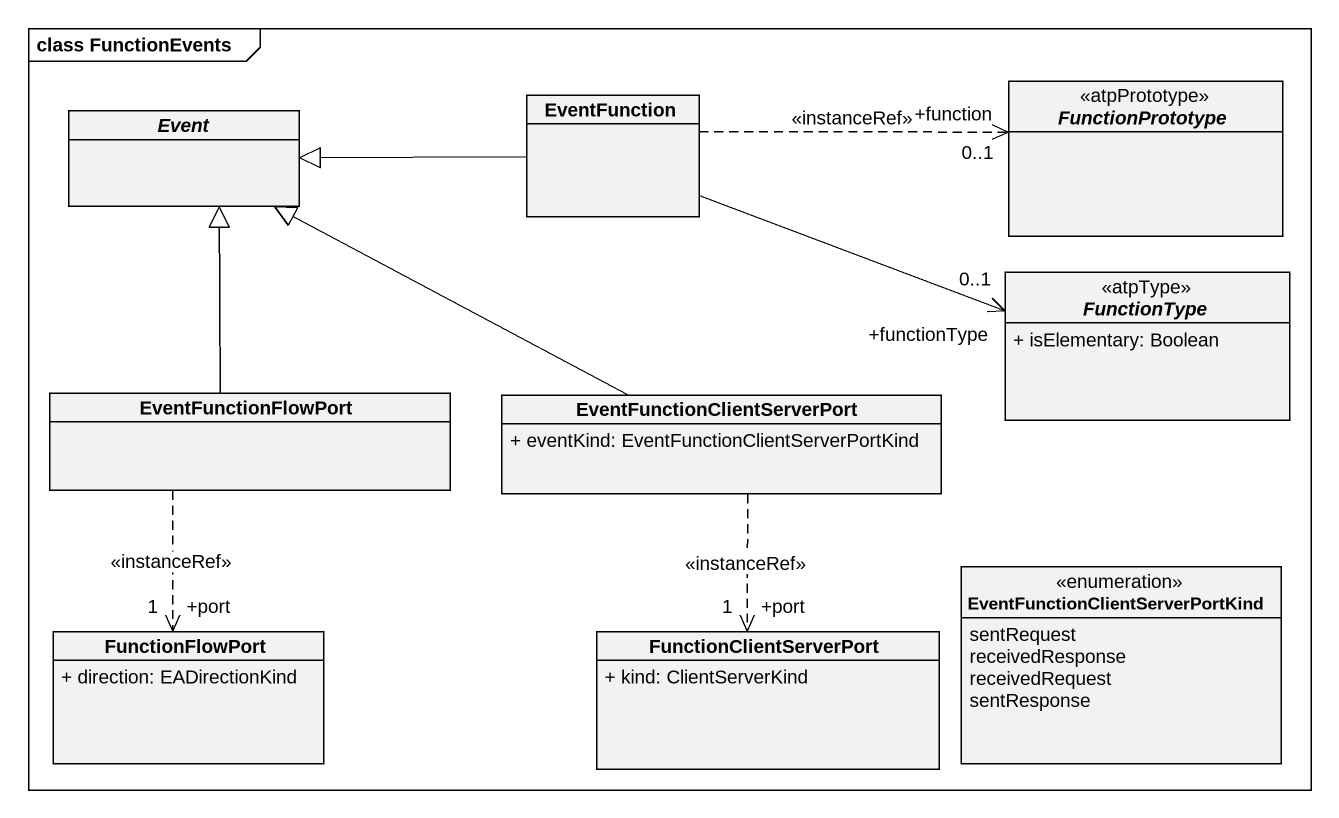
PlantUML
@startuml
mainframe class FunctionEvents
hide circle
hide empty members
skinparam classAttributeIconSize 0
class EventFunction
abstract class FunctionPrototype <<atpPrototype>>
abstract class Event
abstract class FunctionType <<atpType>> {
  + isElementary: Boolean
}
class EventFunctionFlowPort
class "EventFunctionClientServerPort" as EventFunctionClientServerPor {
  + eventKind: EventFunctionClientServerPortKind
}
enum "EventFunctionClientServerPortKind" as EventFunctionClientServerPor_2 {
  sentRequest
  receivedResponse
  receivedRequest
  sentResponse
}
class FunctionFlowPort {
  + direction: EADirectionKind
}
class FunctionClientServerPort {
  + kind: ClientServerKind
}
EventFunction .right.> "+function\n0..1" FunctionPrototype : <<instanceRef>>
EventFunction -left-|> Event
EventFunction -right-> "+functionType\n0..1" FunctionType
EventFunctionFlowPort -up-|> Event
EventFunctionFlowPort ..> "+port\n1" FunctionFlowPort : <<instanceRef>>
EventFunctionClientServerPor -left-|> Event
EventFunctionClientServerPor ..> "+port\n1" FunctionClientServerPort : <<instanceRef>>
@enduml
